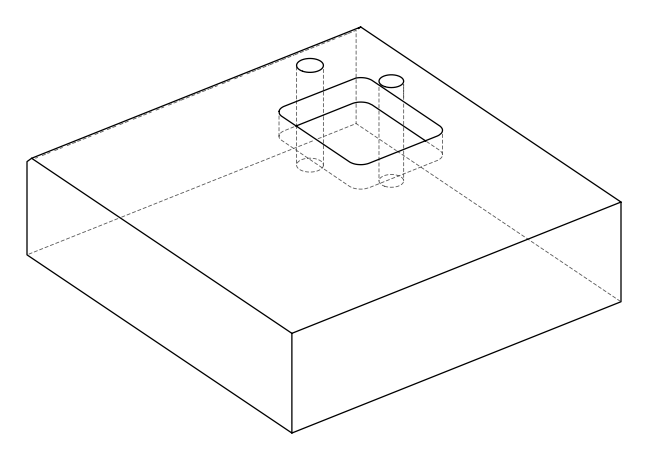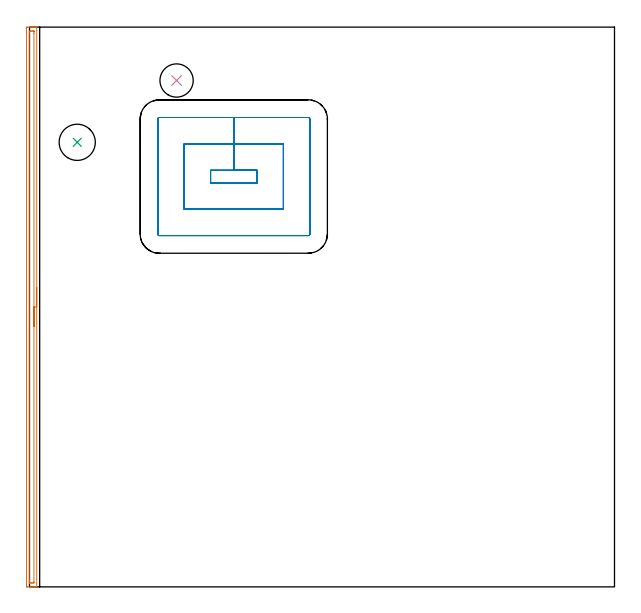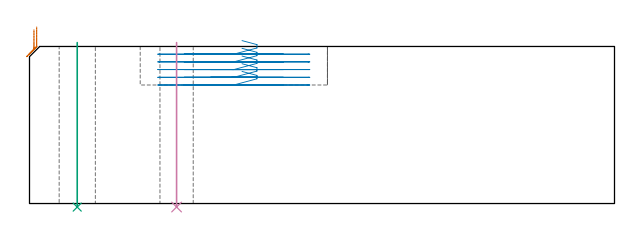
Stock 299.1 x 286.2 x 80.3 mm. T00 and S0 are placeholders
(PLAN: 4 operations, 3 tool changes, 11.3 min)
(1 AREA_MILL | FG_CHAMFER_SURFACE | UGT0205_001 | 4.77 min | 3875 mm3)
(2 MILL_RECTANGULAR_POCKET | POCKET_RECTANGULAR_STRAIGHT | UGT0201_100 | Follow Part, ap 4.5, ae 75% | 5.87 min | 146210 mm3)
(3 INDEXABLE_INSERT_DRILL_THROUGH_HOLE_FROM_SOLID | STEP1HOLE | NXT0302_008 | 0.34 min | 21555 mm3)
(4 INDEXABLE_INSERT_DRILL_THROUGH_HOLE_FROM_SOLID_1 | STEP1HOLE_1 | NXT0302_005 | 0.34 min | 18209 mm3)
(TOOL UGT0205_001 | Chamfer Mill 20 x 3 x 45 deg. | D20 FL50 Z2)
(TOOL UGT0201_100 | End Mill 18 mm | D18 FL22 Z2)
(TOOL NXT0302_008 | Index. Insert Drill 18.5mm [880-D1850L25-05] | D18.5 PA176 FL93 Z2)
(TOOL NXT0302_005 | Index. Insert Drill 17mm [880-D1700L20-05] | D17 PA176 FL85 Z2)
(OP 1 AREA_MILL)
G17 G21 G94 G90
T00 M6
G54
G17 G0 G90 X3.7 Y153.1 S1061 M3
G43 Z90.3 H0
G94 G1 Y153.062 Z89.428 F250.
Y152.948 Z88.563
Y152.759 Z87.712
Y152.497 Z86.88
Y152.163 Z86.074
Y151.76 Z85.3
Y151.292 Z84.564
Y150.76 Z83.872
Y150.171 Z83.229
Y149.528 Z82.639
Y148.836 Z82.108
Y148.1 Z81.64
Y147.326 Z81.237
Y146.52 Z80.903
Y145.688 Z80.641
Y144.836 Z80.452
Y143.972 Z80.338
Y143.1 Z80.3
Y0.171
X3.698 Y0.01 Z80.288
X3.547 Y0.002 Z80.14
X3.39 Y0. Z79.99
X3.089 Z79.688
X2.417 Z79.012
X1.203 Z77.8
X0.661 Z77.255
X-1.095 Y0.001 Z75.501
X-1.321 Y0.004 Z75.275
X-1.492 Y0.01 Z75.105
X-1.496 Y0.21 Z75.101
X-1.499 Y0.617
Y285.583
X-1.496 Y285.99 Z75.102
X-1.492 Y286.19 Z75.105
X-1.095 Y286.2 Z75.501
X0.661 Z77.255
X1.203 Z77.8
X1.539 Z78.135
X2.082 Z78.678
X2.417 Z79.012
X3.089 Z79.688
X3.391 Z79.99
X3.547 Y286.198 Z80.14
X3.697 Y286.19 Z80.288
X3.7 Y286.029 Z80.3
Y143.1
X2.286 Z78.886
X2.285 Y2.538 Z78.885
X2.284 Y2.404 Z78.884
X2.279 Y2.034 Z78.879
X1.927 Y2.009 Z78.527
X1.539 Y2.003 Z78.139
X1.058 Y2. Z77.658
X0.661 Z77.261
X0.18 Z76.78
X-0.01 Y2.002 Z76.59
X-0.042 Y2.005 Z76.558
X-0.071 Y2.009 Z76.529
X-0.079 Y2.048 Z76.521
X-0.084 Y2.269 Z76.516
X-0.085 Y2.404 Z76.515
X-0.086 Y3.164 Z76.514
X-0.085 Y283.662 Z76.515
X-0.084 Y283.796 Z76.516
X-0.079 Y284.166 Z76.521
X0.273 Y284.191 Z76.873
X0.661 Y284.197 Z77.261
X1.142 Y284.2 Z77.742
X1.539 Z78.139
X2.02 Z78.62
X2.21 Y284.198 Z78.81
X2.242 Y284.195 Z78.842
X2.271 Y284.191 Z78.871
X2.279 Y284.152 Z78.879
X2.284 Y283.932 Z78.884
X2.285 Y283.796 Z78.885
X2.286 Y283.036 Z78.886
Y143.1
Y142.228 Z78.924
Y141.363 Z79.038
Y140.512 Z79.226
Y139.68 Z79.489
Y138.874 Z79.823
Y138.1 Z80.225
Y137.364 Z80.694
Y136.672 Z81.225
Y136.029 Z81.815
Y135.44 Z82.458
Y134.908 Z83.15
Y134.44 Z83.886
Y134.037 Z84.659
Y133.703 Z85.465
Y133.441 Z86.297
Y133.252 Z87.149
Y133.138 Z88.014
Y133.1 Z88.886
G0 Z90.3
M5
M2
(OP 2 MILL_RECTANGULAR_POCKET)
G17 G21 G94 G90
T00 M6
G54
G17 G0 G90 X108.65 Y206.6 S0 M3
G43 Z90.3 H0
Z83.3
G94 G1 X116.3 Z81.25 F250.
Y213. Z79.535
X104.45 Z76.36
X92.6 F500.
Y206.6
X116.3
Y213.
X104.45
Y226.5
X79.1
Y193.1
X129.8
Y226.5
X104.45
Y240.
X66.4
G3 X65.6 Y239.2 R0.8
G1 Y180.4
G3 X66.4 Y179.6 R0.8
G1 X142.5
G3 X143.3 Y180.4 R0.8
G1 Y239.2
G3 X142.5 Y240. R0.8
G1 X104.45
X103.45
G0 X108.65 Y206.6 Z79.36
G1 X116.3 Z77.31 F250.
Y213. Z75.595
X104.45 Z72.42
X92.6 F500.
Y206.6
X116.3
Y213.
X104.45
Y226.5
X79.1
Y193.1
X129.8
Y226.5
X104.45
Y240.
X66.4
G3 X65.6 Y239.2 R0.8
G1 Y180.4
G3 X66.4 Y179.6 R0.8
G1 X142.5
G3 X143.3 Y180.4 R0.8
G1 Y239.2
G3 X142.5 Y240. R0.8
G1 X104.45
X103.45
G0 X108.65 Y206.6 Z75.42
G1 X116.3 Z73.37 F250.
Y213. Z71.655
X104.45 Z68.48
X92.6 F500.
Y206.6
X116.3
Y213.
X104.45
Y226.5
X79.1
Y193.1
X129.8
Y226.5
X104.45
Y240.
X66.4
G3 X65.6 Y239.2 R0.8
G1 Y180.4
G3 X66.4 Y179.6 R0.8
G1 X142.5
G3 X143.3 Y180.4 R0.8
G1 Y239.2
G3 X142.5 Y240. R0.8
G1 X104.45
X103.45
G0 X108.65 Y206.6 Z71.48
G1 X116.3 Z69.43 F250.
Y213. Z67.715
X104.45 Z64.54
X92.6 F500.
Y206.6
X116.3
Y213.
X104.45
Y226.5
X79.1
Y193.1
X129.8
Y226.5
X104.45
Y240.
X66.4
G3 X65.6 Y239.2 R0.8
G1 Y180.4
G3 X66.4 Y179.6 R0.8
G1 X142.5
G3 X143.3 Y180.4 R0.8
G1 Y239.2
G3 X142.5 Y240. R0.8
G1 X104.45
X103.45
G0 X108.65 Y206.6 Z67.54
G1 X116.3 Z65.49 F250.
Y213. Z63.775
X104.45 Z60.6
X92.6 F500.
Y206.6
X116.3
Y213.
X104.45
Y226.5
X79.1
Y193.1
X129.8
Y226.5
X104.45
Y240.
X66.4
G3 X65.6 Y239.2 R0.8
G1 Y180.4
G3 X66.4 Y179.6 R0.8
G1 X142.5
G3 X143.3 Y180.4 R0.8
G1 Y239.2
G3 X142.5 Y240. R0.8
G1 X104.45
X103.45
G0 Z90.3
M5
M2
(OP 3 INDEXABLE_INSERT_DRILL_THROUGH_HOLE_FROM_SOLID)
G17 G21 G94 G90
T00 M6
G54
G17 G0 G90 X24.4 Y227.3 S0 M3
G43 Z90.3 H1
G94 G81 G98 Z-1.823 F250. R82.3
G80
M5
M2
(OP 4 INDEXABLE_INSERT_DRILL_THROUGH_HOLE_FROM_SOLID_1)
G17 G21 G94 G90
T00 M6
G54
G17 G0 G90 X75.2 Y258.9 S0 M3
G43 Z90.3 H1
G94 G81 G98 Z-1.797 F250. R82.3
G80
M5
M2
